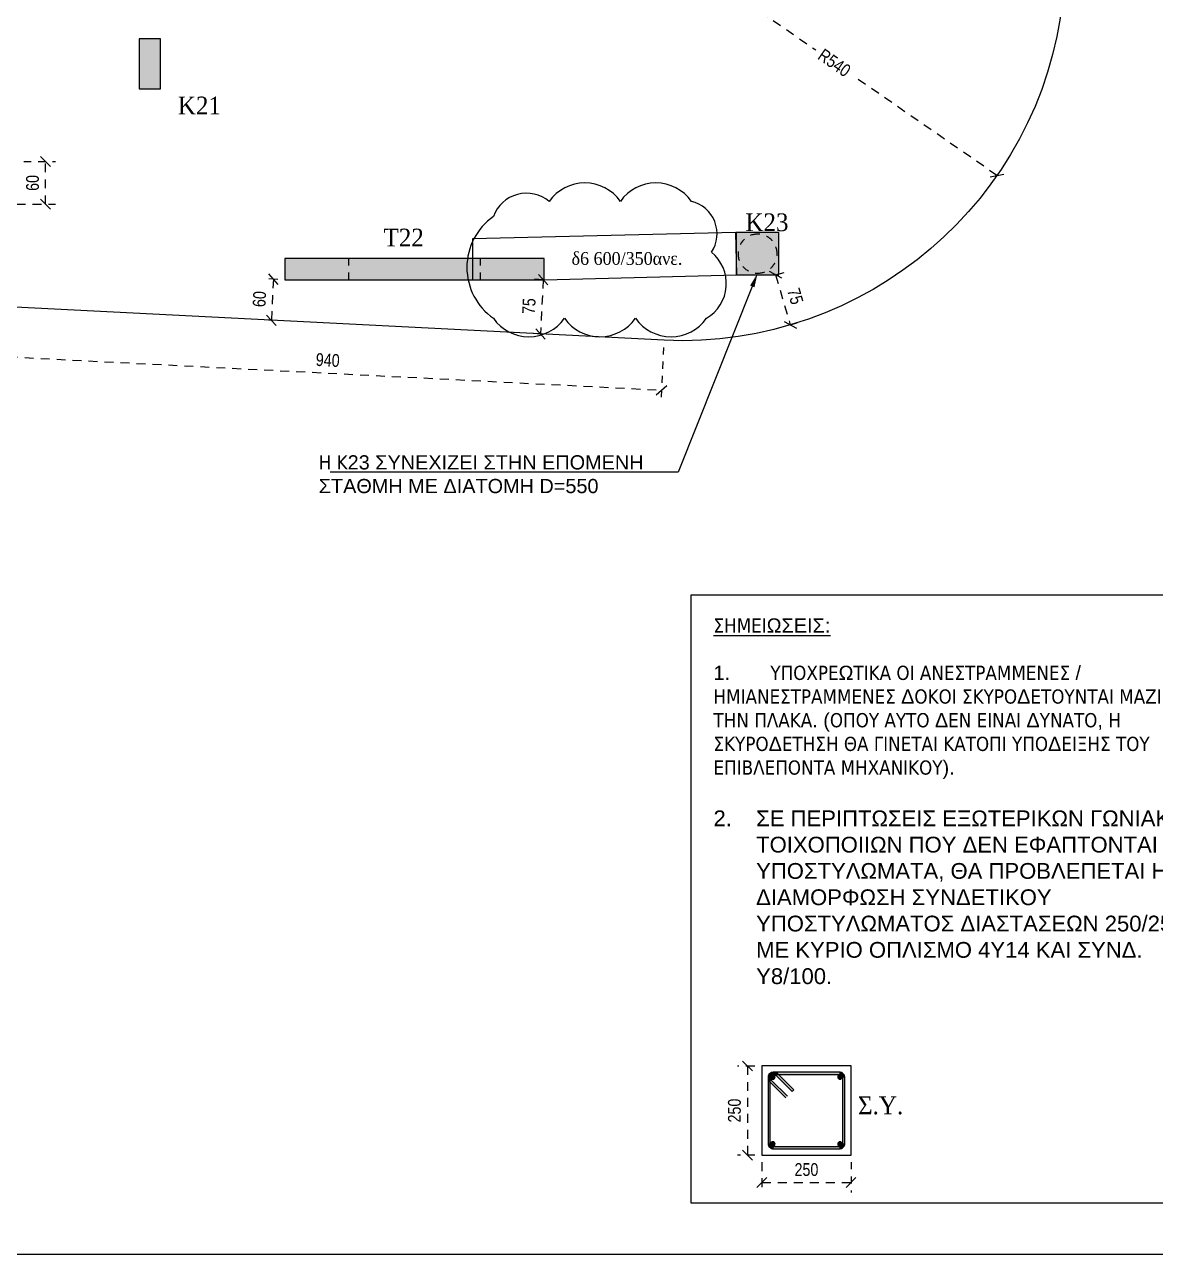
# Model space of a CAD drawing. Header units: millimetres. Extents: x -2171 to 1563, y -1758 to -1505.
# Drawn here: x -1074.54 to -1058.63, y -1630.29 to -1612.98 of the extents above; entities that cross this region are included whole.
import ezdxf
from ezdxf import colors
from ezdxf.entities.mleader import LeaderData, LeaderLine
from ezdxf.math import Vec2, Vec3

# ---------------------------------------------------------------- set-up
doc = ezdxf.new("R2010")
doc.units = ezdxf.units.MM
doc.header["$PDMODE"] = 32
for name, pattern in [('DASHED2', [0.375, 0.25, -0.125]), ('DOT', [0.025, 0, -0.025]), ('HIDDEN', [0.375, 0.25, -0.125]), ('HIDDEN2', [0.1875, 0.125, -0.0625])]:
    doc.linetypes.add(name, pattern=pattern)
doc.layers.get('Defpoints').update_dxf_attribs({"color": 6})
for name, color, linetype in [('-S_TEXT', 3, 'Continuous'), ('athinas comments', 10, 'Continuous'), ('Col_Det_1', 7, 'Continuous'), ('Col_Det_3', 7, 'Continuous'), ('Col_Det_Fill_3', 7, 'Continuous'), ('Fill_Col', 7, 'Continuous'), ('Geo_Beam', 7, 'Continuous'), ('Geo_Col', 7, 'Continuous'), ('Geo_Lines', 7, 'Continuous'), ('Text_Beam', 7, 'Continuous'), ('Text_Col_-1', 7, 'Continuous'), ('Text_Col_1', 7, 'Continuous')]:
    doc.layers.add(name, color=color, linetype=linetype)
doc.layers.add('A-ANNO-DIMS', color=1, linetype='Continuous', lineweight=9)
doc.styles.add('1-100', font='arial.ttf', dxfattribs={"width": 0.8})
doc.styles.add('S1TmsNwRmn1088_b_934_161', font='times.ttf', dxfattribs={"width": 0.933629, "height": 0.10875})
doc.styles.add('S1TmsNwRmn11_b_934_161', font='times.ttf', dxfattribs={"width": 0.933629, "height": 0.001087})
doc.styles.get("Standard").update_dxf_attribs({"font": 'tahoma.ttf'})
doc.dimstyles.new('Copy of 1-100', dxfattribs={"dimtxt": 0.18, "dimasz": 0.14, "dimexe": 0.14, "dimexo": 0.1, "dimgap": 0.09, "dimtad": 1, "dimdec": 0, "dimlfac": 100, "dimrnd": 5, "dimzin": 5, "dimdsep": 46, "dimtxsty": '1-100', "dimblk": 'OBLIQUE', "dimcen": 0.09, "dimclrd": 1, "dimclre": 1, "dimclrt": 2, "dimadec": 0, "dimazin": 0, "dimtfac": 1, "dimtdec": 0, "dimtix": 1, "dimtmove": 2, "dimatfit": 3, "dimfxl": 5, "dimfxlon": 1, "dimtolj": 1, "dimtzin": 5, "dimarcsym": 0})
doc.dimstyles.new('dim 1-20', dxfattribs={"dimtxt": 0.18, "dimasz": 0.14, "dimexe": 0.14, "dimexo": 0.1, "dimgap": 0.09, "dimtad": 1, "dimdec": 0, "dimlfac": 200, "dimzin": 5, "dimdsep": 46, "dimtxsty": '1-100', "dimblk": 'OBLIQUE', "dimcen": 0.09, "dimclrd": 1, "dimclre": 1, "dimclrt": 2, "dimadec": 0, "dimazin": 0, "dimtfac": 1, "dimtdec": 0, "dimtix": 1, "dimtmove": 2, "dimatfit": 3, "dimldrblk": 'OBLIQUE', "dimfxl": 5, "dimfxlon": 1, "dimtolj": 1, "dimtzin": 5, "dimarcsym": 0})

# ---------------------------------------------------------------- blocks, each defined once
blk = doc.blocks.new('_Oblique')
at = {"color": 0, "linetype": 'ByBlock', "lineweight": -2}
blk.add_line((-0.5, -0.5), (0.5, 0.5), dxfattribs=at)
blk = doc.blocks.new('*D62')
at = {"layer": 'A-ANNO-DIMS', "color": 1, "linetype": 'HIDDEN', "lineweight": -2, "ltscale": 0.5, "transparency": 16777216}
blk.add_line((-1074.96, -1617.043), (-1074.997, -1617.784), dxfattribs=at)
at = {"layer": 'A-ANNO-DIMS', "color": 1, "linetype": 'DASHED2', "lineweight": -2, "ltscale": 0.5, "transparency": 16777216}
blk.add_line((-1074.99, -1617.645), (-1065.579, -1618.125), dxfattribs=at)
at = {"layer": 'A-ANNO-DIMS', "color": 1, "linetype": 'HIDDEN2', "lineweight": -2, "ltscale": 0.5, "transparency": 16777216}
blk.add_line((-1065.549, -1617.524), (-1065.586, -1618.265), dxfattribs=at)
at = {"layer": 'Defpoints', "color": 0, "ltscale": 0.5, "transparency": 16777216}
for p in [(-1074.955, -1616.943), (-1065.544, -1617.424), (-1065.579, -1618.125)]:
    blk.add_point(p, dxfattribs=at)
at = {"layer": 'A-ANNO-DIMS', "color": 1, "lineweight": -2, "ltscale": 0.5, "transparency": 16777216, "xscale": 0.14, "yscale": 0.14, "zscale": 0.14}
for p, rotation in [((-1074.99, -1617.645), 177.0775280535242), ((-1065.579, -1618.125), 357.0775280535242)]:
    blk.add_blockref('_Oblique', p, dxfattribs=dict(at, rotation=rotation))
at = {"layer": 'A-ANNO-DIMS', "color": 2, "ltscale": 0.5, "transparency": 16777216, "insert": (-1070.276, -1617.703), "char_height": 0.18, "attachment_point": 5, "rotation": 357.0775, "style": '1-100'}
blk.add_mtext('\\A1;940', dxfattribs=at)
blk = doc.blocks.new('*D84')
at = {"layer": 'A-ANNO-DIMS', "color": 1, "linetype": 'HIDDEN', "lineweight": -2, "ltscale": 0.5, "transparency": 16777216}
blk.add_line((-1070.98, -1616.566), (-1071.181, -1616.556), dxfattribs=at)
at = {"layer": 'A-ANNO-DIMS', "color": 1, "linetype": 'DASHED2', "lineweight": -2, "ltscale": 0.5, "transparency": 16777216}
blk.add_line((-1071.041, -1616.563), (-1071.07, -1617.142), dxfattribs=at)
at = {"layer": 'A-ANNO-DIMS', "color": 1, "linetype": 'HIDDEN2', "lineweight": -2, "ltscale": 0.5, "transparency": 16777216}
blk.add_line((-1071.009, -1617.145), (-1071.21, -1617.134), dxfattribs=at)
at = {"layer": 'Defpoints', "color": 0, "ltscale": 0.5, "transparency": 16777216}
for p in [(-1070.88, -1616.571), (-1071.07, -1617.142), (-1070.909, -1617.15)]:
    blk.add_point(p, dxfattribs=at)
at = {"layer": 'A-ANNO-DIMS', "color": 1, "lineweight": -2, "ltscale": 0.5, "transparency": 16777216, "xscale": 0.14, "yscale": 0.14, "zscale": 0.14}
for p, rotation in [((-1071.041, -1616.563), 87.07752805351416), ((-1071.07, -1617.142), 267.0775280535141)]:
    blk.add_blockref('_Oblique', p, dxfattribs=dict(at, rotation=rotation))
at = {"layer": 'A-ANNO-DIMS', "color": 2, "ltscale": 0.5, "transparency": 16777216, "insert": (-1071.237, -1616.843), "char_height": 0.18, "attachment_point": 5, "rotation": 87.0775, "style": '1-100'}
blk.add_mtext('\\A1;60', dxfattribs=at)
blk = doc.blocks.new('*D85')
at = {"layer": 'A-ANNO-DIMS', "color": 1, "linetype": 'HIDDEN', "lineweight": -2, "ltscale": 0.5, "transparency": 16777216}
blk.add_line((-1067.243, -1616.57), (-1067.383, -1616.563), dxfattribs=at)
at = {"layer": 'A-ANNO-DIMS', "color": 1, "linetype": 'DASHED2', "lineweight": -2, "ltscale": 0.5, "transparency": 16777216}
blk.add_line((-1067.243, -1616.57), (-1067.282, -1617.335), dxfattribs=at)
at = {"layer": 'A-ANNO-DIMS', "color": 1, "linetype": 'HIDDEN2', "lineweight": -2, "ltscale": 0.5, "transparency": 16777216}
blk.add_line((-1067.282, -1617.335), (-1067.422, -1617.328), dxfattribs=at)
at = {"layer": 'Defpoints', "color": 0, "ltscale": 0.5, "transparency": 16777216}
for p in [(-1067.23, -1616.571), (-1067.282, -1617.335), (-1067.269, -1617.336)]:
    blk.add_point(p, dxfattribs=at)
at = {"layer": 'A-ANNO-DIMS', "color": 1, "lineweight": -2, "ltscale": 0.5, "transparency": 16777216, "xscale": 0.14, "yscale": 0.14, "zscale": 0.14}
for p, rotation in [((-1067.243, -1616.57), 87.0775280535271), ((-1067.282, -1617.335), 267.0775280535271)]:
    blk.add_blockref('_Oblique', p, dxfattribs=dict(at, rotation=rotation))
at = {"layer": 'A-ANNO-DIMS', "color": 2, "ltscale": 0.5, "transparency": 16777216, "insert": (-1067.444, -1616.943), "char_height": 0.18, "attachment_point": 5, "rotation": 87.0775, "style": '1-100'}
blk.add_mtext('\\A1;75', dxfattribs=at)
blk = doc.blocks.new('*D86')
at = {"layer": 'A-ANNO-DIMS', "color": 1, "linetype": 'HIDDEN', "lineweight": -2, "ltscale": 0.5, "transparency": 16777216}
blk.add_line((-1063.974, -1616.503), (-1063.84, -1616.463), dxfattribs=at)
at = {"layer": 'A-ANNO-DIMS', "color": 1, "linetype": 'DASHED2', "lineweight": -2, "ltscale": 0.5, "transparency": 16777216}
blk.add_line((-1063.974, -1616.503), (-1063.766, -1617.206), dxfattribs=at)
at = {"layer": 'A-ANNO-DIMS', "color": 1, "linetype": 'HIDDEN2', "lineweight": -2, "ltscale": 0.5, "transparency": 16777216}
blk.add_line((-1063.766, -1617.206), (-1063.632, -1617.167), dxfattribs=at)
at = {"layer": 'Defpoints', "color": 0, "ltscale": 0.5, "transparency": 16777216}
for p in [(-1063.977, -1616.504), (-1063.769, -1617.207), (-1063.766, -1617.206)]:
    blk.add_point(p, dxfattribs=at)
at = {"layer": 'A-ANNO-DIMS', "color": 1, "lineweight": -2, "ltscale": 0.5, "transparency": 16777216, "xscale": 0.14, "yscale": 0.14, "zscale": 0.14}
for p, rotation in [((-1063.974, -1616.503), 106.4748874503799), ((-1063.766, -1617.206), 286.4748874503799)]:
    blk.add_blockref('_Oblique', p, dxfattribs=dict(at, rotation=rotation))
at = {"layer": 'A-ANNO-DIMS', "color": 2, "ltscale": 0.5, "transparency": 16777216, "insert": (-1063.696, -1616.803), "char_height": 0.18, "attachment_point": 5, "rotation": 286.4749, "style": '1-100'}
blk.add_mtext('\\A1;75', dxfattribs=at)
blk = doc.blocks.new('*D103')
at = {"layer": 'A-ANNO-DIMS', "color": 1, "linetype": 'DASHED2', "lineweight": -2, "ltscale": 0.5, "transparency": 16777216}
for p, q in [((-1065.302, -1612.024), (-1063.407, -1613.336)), ((-1060.858, -1615.102), (-1062.885, -1613.698))]:
    blk.add_line(p, q, dxfattribs=at)
at = {"layer": 'Defpoints', "color": 0, "ltscale": 0.5, "transparency": 16777216}
for p in [(-1065.302, -1612.024), (-1060.858, -1615.102)]:
    blk.add_point(p, dxfattribs=at)
at = {"layer": 'A-ANNO-DIMS', "color": 1, "lineweight": -2, "ltscale": 0.5, "transparency": 16777216, "xscale": 0.14, "yscale": 0.14, "zscale": 0.14, "rotation": 325.2882742353941}
blk.add_blockref('_Oblique', (-1060.858, -1615.102), dxfattribs=at)
at = {"layer": 'A-ANNO-DIMS', "color": 2, "ltscale": 0.5, "transparency": 16777216, "insert": (-1063.146, -1613.517), "char_height": 0.18, "attachment_point": 5, "rotation": 325.2883, "style": '1-100'}
blk.add_mtext('\\A1;R540', dxfattribs=at)
blk = doc.blocks.new('*D120')
at = {"layer": 'A-ANNO-DIMS', "color": 1, "linetype": 'HIDDEN2', "lineweight": -2, "ltscale": 0.5, "transparency": 16777216}
blk.add_line((-1074.751, -1614.907), (-1074.108, -1614.907), dxfattribs=at)
at = {"layer": 'A-ANNO-DIMS', "color": 1, "linetype": 'DASHED2', "lineweight": -2, "ltscale": 0.5, "transparency": 16777216}
blk.add_line((-1074.248, -1615.508), (-1074.248, -1614.907), dxfattribs=at)
at = {"layer": 'A-ANNO-DIMS', "color": 1, "linetype": 'HIDDEN', "lineweight": -2, "ltscale": 0.5, "transparency": 16777216}
blk.add_line((-1075.78, -1615.508), (-1074.108, -1615.508), dxfattribs=at)
at = {"layer": 'Defpoints', "color": 0, "ltscale": 0.5, "transparency": 16777216}
for p in [(-1074.851, -1614.907), (-1074.248, -1614.907), (-1075.88, -1615.508)]:
    blk.add_point(p, dxfattribs=at)
at = {"layer": 'A-ANNO-DIMS', "color": 1, "lineweight": -2, "ltscale": 0.5, "transparency": 16777216, "xscale": 0.14, "yscale": 0.14, "zscale": 0.14}
for p, rotation in [((-1074.248, -1614.907), 90), ((-1074.248, -1615.508), 270)]:
    blk.add_blockref('_Oblique', p, dxfattribs=dict(at, rotation=rotation))
at = {"layer": 'A-ANNO-DIMS', "color": 2, "ltscale": 0.5, "transparency": 16777216, "insert": (-1074.43, -1615.208), "char_height": 0.18, "attachment_point": 5, "rotation": 90, "style": '1-100'}
blk.add_mtext('\\A1;60', dxfattribs=at)
blk = doc.blocks.new('*D1514')
at = {"layer": 'Col_Det_1', "color": 1, "linetype": 'HIDDEN', "lineweight": -2, "ltscale": 0.5, "transparency": 16777216}
blk.add_line((-1064.266, -1627.642), (-1064.51, -1627.642), dxfattribs=at)
at = {"layer": 'Col_Det_1', "color": 1, "linetype": 'DASHED2', "lineweight": -2, "ltscale": 0.5, "transparency": 16777216}
blk.add_line((-1064.37, -1627.642), (-1064.37, -1628.896), dxfattribs=at)
at = {"layer": 'Col_Det_1', "color": 1, "linetype": 'HIDDEN2', "lineweight": -2, "ltscale": 0.5, "transparency": 16777216}
blk.add_line((-1064.266, -1628.896), (-1064.51, -1628.896), dxfattribs=at)
at = {"layer": 'Defpoints', "color": 0, "linetype": 'Continuous', "ltscale": 0.5, "transparency": 16777216}
for p in [(-1064.166, -1627.642), (-1064.37, -1628.896), (-1064.166, -1628.896)]:
    blk.add_point(p, dxfattribs=at)
at = {"layer": 'Col_Det_1', "color": 1, "linetype": 'Continuous', "lineweight": -2, "ltscale": 0.5, "transparency": 16777216, "xscale": 0.14, "yscale": 0.14, "zscale": 0.14}
for p, rotation in [((-1064.37, -1627.642), 90), ((-1064.37, -1628.896), 270)]:
    blk.add_blockref('_Oblique', p, dxfattribs=dict(at, rotation=rotation))
at = {"layer": 'Col_Det_1', "color": 2, "linetype": 'Continuous', "ltscale": 0.5, "transparency": 16777216, "insert": (-1064.552, -1628.269), "char_height": 0.18, "attachment_point": 5, "rotation": 90, "style": '1-100'}
blk.add_mtext('\\A1;250', dxfattribs=at)
blk = doc.blocks.new('*D1515')
at = {"layer": 'Col_Det_1', "color": 1, "linetype": 'HIDDEN', "lineweight": -2, "ltscale": 0.5, "transparency": 16777216}
blk.add_line((-1064.166, -1628.996), (-1064.166, -1629.423), dxfattribs=at)
at = {"layer": 'Col_Det_1', "color": 1, "linetype": 'HIDDEN2', "lineweight": -2, "ltscale": 0.5, "transparency": 16777216}
blk.add_line((-1062.912, -1628.996), (-1062.912, -1629.423), dxfattribs=at)
at = {"layer": 'Col_Det_1', "color": 1, "linetype": 'DASHED2', "lineweight": -2, "ltscale": 0.5, "transparency": 16777216}
blk.add_line((-1064.166, -1629.283), (-1062.912, -1629.283), dxfattribs=at)
at = {"layer": 'Defpoints', "color": 0, "linetype": 'Continuous', "ltscale": 0.5, "transparency": 16777216}
for p in [(-1064.166, -1628.896), (-1062.912, -1628.896), (-1062.912, -1629.283)]:
    blk.add_point(p, dxfattribs=at)
at = {"layer": 'Col_Det_1', "color": 1, "linetype": 'Continuous', "lineweight": -2, "ltscale": 0.5, "transparency": 16777216, "xscale": 0.14, "yscale": 0.14, "zscale": 0.14, "rotation": 180}
blk.add_blockref('_Oblique', (-1064.166, -1629.283), dxfattribs=at)
at = {"layer": 'Col_Det_1', "color": 1, "linetype": 'Continuous', "lineweight": -2, "ltscale": 0.5, "transparency": 16777216, "xscale": 0.14, "yscale": 0.14, "zscale": 0.14}
blk.add_blockref('_Oblique', (-1062.912, -1629.283), dxfattribs=at)
at = {"layer": 'Col_Det_1', "color": 2, "linetype": 'Continuous', "ltscale": 0.5, "transparency": 16777216, "insert": (-1063.539, -1629.101), "char_height": 0.18, "attachment_point": 5, "style": '1-100'}
blk.add_mtext('\\A1;250', dxfattribs=at)

msp = doc.modelspace()

# ---------------------------------------------------------------- hatches: boundary and pattern name
at = {"layer": 'Col_Det_Fill_3'}
for color, points in [(252, [(-1063.9661, -1627.7737), (-1063.9435, -1627.751, 0.6681786), (-1064.08, -1627.8076), (-1064.048, -1627.8076, -0.6681786)]), (252, [(-1064, -1627.7596), (-1064, -1627.7276, 0.6681786), (-1064.0566, -1627.8642), (-1064.034, -1627.8415, -0.6681786)]), (252, [(-1064.048, -1627.8076), (-1064.08, -1627.8076), (-1064.08, -1628.7311), (-1064.048, -1628.7311)]), (252, [(-1064.034, -1627.8415), (-1064.0566, -1627.8642), (-1063.8303, -1628.0904), (-1063.8077, -1628.0678)]), (12, [(-1064.0114, -1627.7643, 0.4142136), (-1064.0434, -1627.7963, 0.4142136), (-1064.0114, -1627.8283, 0.4142136), (-1063.9794, -1627.7963, 0.4142136)]), (252, [(-1063.0749, -1627.7596), (-1063.0749, -1627.7276), (-1064, -1627.7276), (-1064, -1627.7596)]), (252, [(-1063.7398, -1627.9999), (-1063.7172, -1627.9773), (-1063.9435, -1627.751), (-1063.9661, -1627.7737)]), (12, [(-1063.0667, -1627.7643, 0.4142136), (-1063.0987, -1627.7963, 0.4142136), (-1063.0667, -1627.8283, 0.4142136), (-1063.0347, -1627.7963, 0.4142136)]), (252, [(-1063.03, -1627.8076), (-1062.998, -1627.8076, 0.4142136), (-1063.078, -1627.7276), (-1063.078, -1627.7596, -0.4142136)]), (252, [(-1063.03, -1628.7399), (-1062.998, -1628.7399), (-1062.998, -1627.8076), (-1063.03, -1627.8076)]), (252, [(-1064.048, -1628.7296), (-1064.08, -1628.7296, 0.4142136), (-1064, -1628.8096), (-1064, -1628.7776, -0.4142136)]), (12, [(-1064.0114, -1628.7089, 0.4142136), (-1064.0434, -1628.7409, 0.4142136), (-1064.0114, -1628.7729, 0.4142136), (-1063.9794, -1628.7409, 0.4142136)]), (12, [(-1063.0667, -1628.7089, 0.4142136), (-1063.0987, -1628.7409, 0.4142136), (-1063.0667, -1628.7729, 0.4142136), (-1063.0347, -1628.7409, 0.4142136)]), (252, [(-1063.078, -1628.7776), (-1063.078, -1628.8096, 0.4142136), (-1062.998, -1628.7296), (-1063.03, -1628.7296, -0.4142136)]), (252, [(-1064, -1628.7776), (-1064, -1628.8096), (-1063.069, -1628.8096), (-1063.069, -1628.7776)])]:
    msp.add_hatch(color=color, dxfattribs=at).paths.add_polyline_path(points)
at = {"layer": 'Fill_Col'}
for points in [[(-1072.6297, -1613.1806), (-1072.9297, -1613.1806), (-1072.9297, -1613.8806), (-1072.6297, -1613.8806)], [(-1070.8799, -1616.5709), (-1067.2297, -1616.5709), (-1067.2297, -1616.2709), (-1070.8799, -1616.2709)]]:
    msp.add_hatch(color=252, dxfattribs=at).paths.add_polyline_path(points)
at = {"layer": 'Fill_Col', "ltscale": 0.5, "transparency": 33554572}
h = msp.add_hatch(color=252, dxfattribs=at)
h.dxf.hatch_style = 1
h.paths.add_polyline_path([(-1064.5269, -1616.5037), (-1063.9269, -1616.5037), (-1063.9269, -1615.9037), (-1064.5269, -1615.9037)])

# ---------------------------------------------------------------- linework, layer by layer
at = {"layer": '-S_TEXT', "ltscale": 5}
msp.add_lwpolyline([(-1107.97, -1590.2497), (-1049.8225, -1590.2497), (-1049.8225, -1630.2944), (-1107.97, -1630.2944)], close=True, dxfattribs=at)
at = {"layer": '-S_TEXT', "color": 3, "linetype": 'Continuous', "ltscale": 0.5}
msp.add_lwpolyline([(-1065.1619, -1621.0071), (-1057.5317, -1621.0071), (-1057.5317, -1629.5721), (-1065.1619, -1629.5721)], close=True, dxfattribs=at)
at = {"layer": 'athinas comments'}
msp.add_lwpolyline([(-1067.945, -1617.1137, 0.5205671), (-1066.945, -1617.1137, 0.5205671), (-1065.945, -1617.1137, 0.5205671), (-1064.945, -1617.1137, 0.5205671), (-1064.8745, -1616.1842, 0.5205671), (-1065.1581, -1615.4678, 0.5205671), (-1066.1581, -1615.4678, 0.5205671), (-1067.1581, -1615.4678, 0.5205671), (-1067.945, -1615.6808, 0.5205671)], format="xyb", close=True, dxfattribs=at)
at = {"layer": 'Col_Det_3', "color": 7}
for points in [[(-1064.166, -1627.6416), (-1064.166, -1628.8956)], [(-1062.912, -1627.6416), (-1064.166, -1627.6416)], [(-1062.912, -1628.8956), (-1062.912, -1627.6416)], [(-1064.08, -1627.8076), (-1064.08, -1628.7296)], [(-1064.0566, -1627.8642), (-1063.8303, -1628.0904)], [(-1064.048, -1628.7296), (-1064.048, -1627.8076)], [(-1063.8077, -1628.0678), (-1064.034, -1627.8415)], [(-1063.078, -1627.7276), (-1064, -1627.7276)], [(-1064, -1627.7596), (-1063.078, -1627.7596)], [(-1063.9661, -1627.7737), (-1063.7398, -1627.9999)], [(-1063.7172, -1627.9773), (-1063.9435, -1627.751)], [(-1063.03, -1627.8076), (-1063.03, -1628.7296)], [(-1062.998, -1628.7296), (-1062.998, -1627.8076)], [(-1063.7398, -1627.9999), (-1063.7172, -1627.9773)], [(-1064.166, -1628.8956), (-1062.912, -1628.8956)], [(-1063.078, -1628.7776), (-1064, -1628.7776)], [(-1064, -1628.8096), (-1063.078, -1628.8096)]]:
    msp.add_lwpolyline(points, dxfattribs=at)
for points in [[(-1063.9435, -1627.751, 0.6681786), (-1064.08, -1627.8076)], [(-1064, -1627.7276, 0.6681786), (-1064.0566, -1627.8642)], [(-1064.048, -1627.8076, -0.6681786), (-1063.9661, -1627.7737, -0.6681786)], [(-1064.034, -1627.8415, -0.6681786), (-1064, -1627.7596, -0.6681786)], [(-1064.0114, -1627.7643, 0.4142136), (-1064.0434, -1627.7963, 0.4142136)], [(-1064.0434, -1627.7963, 0.4142136), (-1064.0114, -1627.8283, 0.4142136)], [(-1063.9794, -1627.7963, 0.4142136), (-1064.0114, -1627.7643, 0.4142136)], [(-1064.0114, -1627.8283, 0.4142136), (-1063.9794, -1627.7963, 0.4142136)], [(-1063.0667, -1627.7643, 0.4142136), (-1063.0987, -1627.7963, 0.4142136)], [(-1063.0987, -1627.7963, 0.4142136), (-1063.0667, -1627.8283, 0.4142136)], [(-1062.998, -1627.8076, 0.4142136), (-1063.078, -1627.7276)], [(-1063.078, -1627.7596, -0.4142136), (-1063.03, -1627.8076, -0.4142136)], [(-1063.0347, -1627.7963, 0.4142136), (-1063.0667, -1627.7643, 0.4142136)], [(-1063.0667, -1627.8283, 0.4142136), (-1063.0347, -1627.7963, 0.4142136)], [(-1064.08, -1628.7296, 0.4142136), (-1064, -1628.8096)], [(-1064, -1628.7776, -0.4142136), (-1064.048, -1628.7296, -0.4142136)], [(-1064.0114, -1628.7089, 0.4142136), (-1064.0434, -1628.7409, 0.4142136)], [(-1063.9794, -1628.7409, 0.4142136), (-1064.0114, -1628.7089, 0.4142136)], [(-1063.0667, -1628.7089, 0.4142136), (-1063.0987, -1628.7409, 0.4142136)], [(-1063.078, -1628.8096, 0.4142136), (-1062.998, -1628.7296)], [(-1063.03, -1628.7296, -0.4142136), (-1063.078, -1628.7776, -0.4142136)], [(-1063.0347, -1628.7409, 0.4142136), (-1063.0667, -1628.7089, 0.4142136)], [(-1064.0434, -1628.7409, 0.4142136), (-1064.0114, -1628.7729, 0.4142136)], [(-1064.0114, -1628.7729, 0.4142136), (-1063.9794, -1628.7409, 0.4142136)], [(-1063.0987, -1628.7409, 0.4142136), (-1063.0667, -1628.7729, 0.4142136)], [(-1063.0667, -1628.7729, 0.4142136), (-1063.0347, -1628.7409, 0.4142136)]]:
    msp.add_lwpolyline(points, format="xyb", dxfattribs=at)
at = {"layer": 'Geo_Beam', "color": 94}
msp.add_lwpolyline([(-1068.2384, -1616.5709), (-1067.2297, -1616.5709), (-1064.5208, -1616.5037), (-1064.533, -1615.9038), (-1068.2384, -1615.9954)], close=True, dxfattribs=at)
at = {"layer": 'Geo_Col', "color": 94}
for points in [[(-1072.6297, -1613.1806), (-1072.9297, -1613.1806), (-1072.9297, -1613.8806), (-1072.6297, -1613.8806)], [(-1064.5269, -1616.5037), (-1063.9269, -1616.5037), (-1063.9269, -1615.9037), (-1064.5269, -1615.9037)], [(-1070.8799, -1616.5709), (-1067.2297, -1616.5709), (-1067.2297, -1616.2709), (-1070.8799, -1616.2709)]]:
    msp.add_lwpolyline(points, close=True, dxfattribs=at)
at = {"layer": 'Geo_Col', "color": 94, "linetype": 'HIDDEN2', "ltscale": 0.5}
msp.add_lwpolyline([(-1063.9519, -1616.2037, 0.4142136), (-1064.2269, -1615.9287, 0.4142136), (-1064.5019, -1616.2037, 0.4142136), (-1064.2269, -1616.4787, 0.4142136)], format="xyb", close=True, dxfattribs=at)
at = {"layer": 'Geo_Col', "color": 94, "linetype": 'DOT'}
for points in [[(-1070.8799, -1616.5709), (-1069.9799, -1616.5709), (-1069.9799, -1616.2709), (-1070.8799, -1616.2709)], [(-1067.2297, -1616.2709), (-1068.1297, -1616.2709), (-1068.1297, -1616.5709), (-1067.2297, -1616.5709)]]:
    msp.add_lwpolyline(points, close=True, dxfattribs=at)
at = {"layer": 'Geo_Lines', "color": 94}
msp.add_lwpolyline([(-1105.5772, -1602.356), (-1076.4796, -1602.356), (-1076.4796, -1600.9906), (-1061.0679, -1600.9906, -0.4198849), (-1058.8758, -1603.2255), (-1059.9301, -1612.6262, -0.3947332), (-1065.5435, -1617.4237), (-1074.9546, -1616.9433, -0.4049166), (-1076.8887, -1614.8684), (-1076.5104, -1611.1198, 0.0864711), (-1076.6129, -1610.4984, 0.6667063), (-1077.0647, -1610.4934, 0.0742106), (-1077.1796, -1611.0687), (-1077.1799, -1615.0465, -0.4141148), (-1079.139, -1617.006), (-1083.5141, -1617.0062, -0.414237), (-1084.9796, -1615.5407), (-1084.9796, -1615.0362), (-1085.3796, -1615.0362), (-1085.3796, -1615.4133, -0.4301222), (-1086.7575, -1616.7187), (-1098.0612, -1616.3463, -0.4610985), (-1106.2777, -1606.0553)], format="xyb", close=True, dxfattribs=at)

# ---------------------------------------------------------------- texts
at = {"layer": '-S_TEXT', "linetype": 'Continuous', "ltscale": 0.5, "insert": (-1064.8471, -1621.3388), "char_height": 0.2, "attachment_point": 1}
msp.add_mtext_dynamic_manual_height_columns('\\pxql;{\\LΣΗΜΕΙ\\fArial|b0|i0|c186|p34;Ω\\fArial|b0|i0|c161|p34;ΣΕΙΣ\\fArial|b0|i0|c186|p34;:\\P\\l\\P\\pi-3,l3,t3;1.^I}ΥΠΟΧΡΕ{\\fArial|b0|i0|c186|p34;Ω}ΤΙΚΑ ΟΙ ΑΝΕΣΤΡΑΜΜΕΝΕΣ {\\fArial|b0|i0|c186|p34;/ }ΗΜΙΑΝΕΣΤΡΑΜΜΕΝΕΣ {\\fArial|b0|i0|c186|p34;Δ}ΟΚΟΙ ΣΚΥΡΟ{\\fArial|b0|i0|c186|p34;Δ}ΕΤΟΥΝΤΑΙ ΜΑΖΙ ΜΕ ΤΗΝ ΠΛΑΚΑ{\\fArial|b0|i0|c186|p34;. (}ΟΠΟΥ ΑΥΤΟ {\\fArial|b0|i0|c186|p34;Δ}ΕΝ ΕΙΝΑΙ {\\fArial|b0|i0|c186|p34;Δ}ΥΝΑΤΟ{\\fArial|b0|i0|c186|p34;, }Η ΣΚΥΡΟ{\\fArial|b0|i0|c186|p34;Δ}ΕΤΗΣΗ ΘΑ ΓΙΝΕΤΑΙ ΚΑΤΟΠΙ ΥΠΟ{\\fArial|b0|i0|c186|p34;Δ}ΕΙΞΗΣ ΤΟΥ ΕΠΙΒΛΕΠΟΝΤΑ ΜΗΧΑΝΙΚΟΥ{\\fArial|b0|i0|c186|p34;).\\P\\pi0,l0,tz;\\A1;\\fArial|b0|i0|c161|p34;\\H1.11111x;\\P\\pi-3,l3,t3;2.^IΣΕ ΠΕΡΙΠΤ\\fArial|b0|i0|c186|p34;Ω\\fArial|b0|i0|c161|p34;ΣΕΙΣ ΕΞ\\fArial|b0|i0|c186|p34;Ω\\fArial|b0|i0|c161|p34;ΤΕΡΙΚ\\fArial|b0|i0|c186|p34;Ω\\fArial|b0|i0|c161|p34;Ν Γ\\fArial|b0|i0|c186|p34;Ω\\fArial|b0|i0|c161|p34;ΝΙΑΚ\\fArial|b0|i0|c186|p34;Ω\\fArial|b0|i0|c161|p34;Ν ΤΟΙΧΟΠΟΙΙ\\fArial|b0|i0|c186|p34;Ω\\fArial|b0|i0|c161|p34;Ν ΠΟΥ \\fArial|b0|i0|c186|p34;Δ\\fArial|b0|i0|c161|p34;ΕΝ ΕΦΑΠΤΟΝΤΑΙ ΣΕ ΥΠΟΣΤΥΛ\\fArial|b0|i0|c186|p34;Ω\\fArial|b0|i0|c161|p34;ΜΑΤΑ\\fArial|b0|i0|c186|p34;, \\fArial|b0|i0|c161|p34;ΘΑ ΠΡΟΒΛΕΠΕΤΑΙ Η \\fArial|b0|i0|c186|p34;Δ\\fArial|b0|i0|c161|p34;ΙΑΜΟΡΦ\\fArial|b0|i0|c186|p34;Ω\\fArial|b0|i0|c161|p34;ΣΗ ΣΥΝ\\fArial|b0|i0|c186|p34;Δ\\fArial|b0|i0|c161|p34;ΕΤΙΚΟΥ ΥΠΟΣΤΥΛ\\fArial|b0|i0|c186|p34;Ω\\fArial|b0|i0|c161|p34;ΜΑΤΟΣ \\fArial|b0|i0|c186|p34;Δ\\fArial|b0|i0|c161|p34;ΙΑΣΤΑΣΕ\\fArial|b0|i0|c186|p34;Ω\\fArial|b0|i0|c161|p34;Ν \\fArial|b0|i0|c186|p34;250/250\\fArial|b0|i0|c161|p34; ΜΕ ΚΥΡΙΟ ΟΠΛΙΣΜΟ \\fArial|b0|i0|c186|p34;4\\fArial|b0|i0|c161|p34;Υ\\fArial|b0|i0|c186|p34;14\\fArial|b0|i0|c161|p34; ΚΑΙ ΣΥΝ\\fArial|b0|i0|c186|p34;Δ. \\fArial|b0|i0|c161|p34;Υ\\fArial|b0|i0|c186|p34;8/100.}', width=7.052977, gutter_width=1, heights=[0], dxfattribs=at)
at = {"layer": 'Text_Beam', "color": 3, "style": 'S1TmsNwRmn1088_b_934_161', "width": 0.933629}
msp.add_text(' δ6 600/350ανε.', height=0.18, dxfattribs=at).set_placement((-1066.9082, -1616.3612))
at = {"layer": 'Text_Col_-1', "color": 200, "style": 'S1TmsNwRmn11_b_934_161', "width": 0.933629}
for s, p in [('K21', (-1072.3857, -1614.2426)), ('K23', (-1064.3987, -1615.8866)), ('T22', (-1069.4915, -1616.102))]:
    msp.add_text(s, height=0.25, dxfattribs=at).set_placement(p)
at = {"layer": 'Text_Col_1', "color": 200, "style": 'S1TmsNwRmn11_b_934_161', "width": 0.933629}
msp.add_text('Σ.Υ.', height=0.25, dxfattribs=at).set_placement((-1062.813, -1628.321))

# ---------------------------------------------------------------- dimensions: what is measured, and where the dimension line sits
at = {"layer": 'A-ANNO-DIMS', "ltscale": 0.5}
dim = msp.add_radius_dim(center=(-1065.3018, -1612.0237), mpoint=(-1060.8584, -1615.1018), dimstyle='Copy of 1-100', dxfattribs=at)
dim.commit()
dim.dimension.update_dxf_attribs({"geometry": '*D103', "text_midpoint": (-1063.1459, -1613.5172), "dimtype": 132})
dim = msp.add_linear_dim(base=(-1074.2476, -1614.9074), p1=(-1075.8797, -1615.5081), p2=(-1074.8506, -1614.9074), angle=90, dimstyle='Copy of 1-100', dxfattribs=at)
dim.commit()
dim.dimension.update_dxf_attribs({"geometry": '*D120', "text_midpoint": (-1074.4295, -1615.2077)})
at = {"layer": 'A-ANNO-DIMS', "color": 94, "ltscale": 0.5}
for p1, p2, distance, picture, middle in [((-1070.8799, -1616.5709), (-1070.9094, -1617.1498), -0.1611, '*D84', (-1071.2372, -1616.8429)), ((-1067.2297, -1616.5709), (-1067.2687, -1617.3356), -0.0133, '*D85', (-1067.4438, -1616.9433)), ((-1063.9769, -1616.5037), (-1063.7689, -1617.2072), 0.0029, '*D86', (-1063.696, -1616.8032)), ((-1074.9546, -1616.9433), (-1065.5435, -1617.4237), -0.7022, '*D62', (-1070.2756, -1617.7031))]:
    dim = msp.add_aligned_dim(p1=p1, p2=p2, distance=distance, dimstyle='Copy of 1-100', dxfattribs=at)
    dim.commit()
    dim.dimension.update_dxf_attribs({"geometry": picture, "text_midpoint": middle})
at = {"layer": 'Col_Det_1', "color": 94, "linetype": 'Continuous', "ltscale": 0.5}
dim = msp.add_linear_dim(base=(-1064.37, -1628.8956), p1=(-1064.166, -1627.6416), p2=(-1064.166, -1628.8956), angle=90, dimstyle='dim 1-20', override={"dimrnd": 5}, dxfattribs=at)
dim.commit()
dim.dimension.update_dxf_attribs({"geometry": '*D1514', "text_midpoint": (-1064.5519, -1628.2686)})
dim = msp.add_linear_dim(base=(-1062.912, -1629.2825), p1=(-1064.166, -1628.8956), p2=(-1062.912, -1628.8956), dimstyle='dim 1-20', override={"dimrnd": 5}, dxfattribs=at)
dim.commit()
dim.dimension.update_dxf_attribs({"geometry": '*D1515', "text_midpoint": (-1063.539, -1629.1006)})

# ---------------------------------------------------------------- leaders
at = {"layer": 'A-ANNO-DIMS', "color": 2, "linetype": 'Continuous', "ltscale": 0.5}
ml = msp.add_multileader_mtext('Standard', dxfattribs=at)
ml.set_content('{\\C3;Η Κ\\fArial|b0|i0|c186|p34;23 \\fArial|b0|i0|c161|p34;ΣΥΝΕΧΙΖΕΙ ΣΤΗΝ ΕΠΟΜΕΝΗ \\PΣΤΑΘΜΗ ΜΕ \\fArial|b0|i0|c186|p34;Δ\\fArial|b0|i0|c161|p34;ΙΑΤΟΜΗ \\fArial|b0|i0|c186|p34;D=\\fArial|b0|i0|c0|p34;5\\fArial|b0|i0|c186|p34;50}', color=2)
ml.set_leader_properties(color=1)
ml.build(insert=Vec2(0, 0))
ml.multileader.update_dxf_attribs({"text_right_attachment_type": 6, "dogleg_length": 0, "arrow_head_size": 0.2})
ctx = ml.context
ctx.base_point, ctx.char_height, ctx.arrow_head_size, ctx.landing_gap_size, ctx.plane_origin = Vec3(-1070.9029, -1619.1438), 0.2, 0.2, 0.5, Vec3(-1065.159, -1618.6301)
ctx.right_attachment = 6
notes = []
notes.append((ctx, [(0, (1, 1, 0), (-1065.3434, -1619.2821), (-1, 0), 0, [(0, [(-1064.2269, -1616.4787)], 0, [])])]))
ctx.mtext.insert, ctx.mtext.flow_direction = Vec3(-1070.4029, -1619.0421), 5
for ctx, leaders in notes:
    for number, flags, end, landing, length, lines in leaders:
        leader = LeaderData()
        leader.index, (leader.has_last_leader_line, leader.has_dogleg_vector, leader.attachment_direction) = number, flags
        leader.last_leader_point, leader.dogleg_vector, leader.dogleg_length = Vec3(end), Vec3(landing), length
        for number, points, colour, breaks in lines:
            line = LeaderLine()
            line.index, line.vertices, line.color, line.breaks = number, Vec3.list(points), colors.encode_raw_color(colour), breaks
            leader.lines.append(line)
        ctx.leaders.append(leader)

doc.saveas('drawing.dxf')
